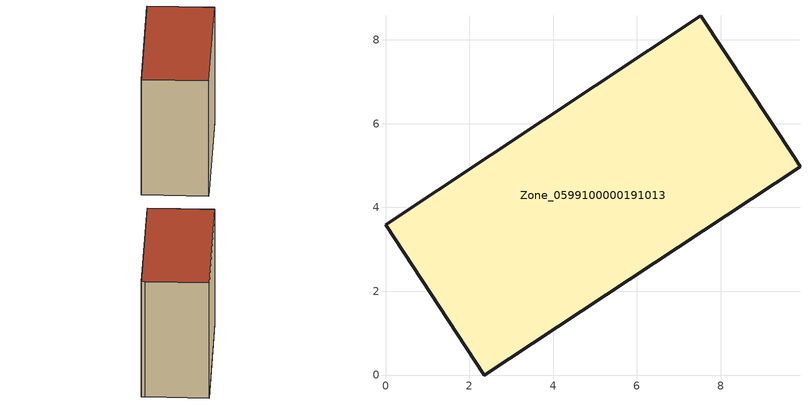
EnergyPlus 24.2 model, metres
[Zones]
Zone_0599100000191013
 floor ground (C_G): 9.76,5.19 9.89,4.98 2.36,0 0,3.59 7.53,8.57 z0.52
 wall outside (C_F): 0,3.59 2.36,0 9.89,4.98 9.76,5.19 7.53,8.57 0,3.59 z0.52:9.06
 roof outside (C_R): 9.89,4.98 9.76,5.19 7.53,8.57 0,3.59 2.36,0 z9.06
[BUILDING]
Pand.0599100000191013: North Axis=0; Terrain=City; Loads Convergence Tolerance Value=0.04; Temperature Convergence Tolerance Value=0.4; Solar Distribution=FullExterior; Maximum Number of Warmup Days=25; Minimum Number of Warmup Days=1
[Site:Location]
Rotterdam.The.Hague.AP_ZH_NLD Design_Conditions: Latitude=51.96; Longitude=4.45; Time Zone=1; Elevation=-4.5
[SITE:GROUNDTEMPERATURE:BUILDINGSURFACE]
18, 18, 18, 18, 18, 18, 18, 18, 18, 18, 18, 18
[MATERIAL] Thermal Absorptance=0.9; Solar Absorptance=0.7; Visible Absorptance=0.7
Name | Roughness | Thickness | Conductivity | Density | Specific Heat
G.TI.1946-1964 | MediumSmooth | 0.15 | 1 | 540 | 1210
F.TI.1946-1964 | Rough | 0.3 | 0.857143 | 1920 | 840
R.TI.1946-1964 | MediumRough | 0.2 | 0.277778 | 1500 | 1000
[CONSTRUCTION]
C_G: G.TI.1946-1964
C_F: F.TI.1946-1964
C_R: R.TI.1946-1964
[ZONE]
Zone_0599100000191013: Type=1; Multiplier=1; Ceiling Height=Autocalculate; Volume=Autocalculate; Floor Area=autocalculate; Part of Total Floor Area=Yes
[ZONEINFILTRATION:DESIGNFLOWRATE]
Infil_Zone_0599100000191013: Zone or ZoneList or Space or SpaceList=Zone_0599100000191013; Schedule=AlwaysOn; Design Flow Rate Calculation Method=Flow/Area; Flow Rate per Floor Area=0.003; Constant Term Coefficient=1; Temperature Term Coefficient=0; Velocity Term Coefficient=0; Velocity Squared Term Coefficient=0
[HVACTEMPLATE:ZONE:IDEALLOADSAIRSYSTEM]
Zone_0599100000191013: Maximum Heating Supply Air Temperature=50; Minimum Cooling Supply Air Temperature=13; Maximum Heating Supply Air Humidity Ratio=0.0156; Minimum Cooling Supply Air Humidity Ratio=0.0077; Heating Limit=NoLimit; Cooling Limit=NoLimit; Dehumidification Control Type=ConstantSensibleHeatRatio; Cooling Sensible Heat Ratio=0.7; Dehumidification Setpoint=60; Humidification Control Type=None; Humidification Setpoint=30; Outdoor Air Method=None; Outdoor Air Flow Rate per Person=0.00944; Outdoor Air Flow Rate per Zone Floor Area=0; Outdoor Air Flow Rate per Zone=0; Demand Controlled Ventilation Type=None; Outdoor Air Economizer Type=NoEconomizer; Heat Recovery Type=None; Sensible Heat Recovery Effectiveness=0.7; Latent Heat Recovery Effectiveness=0.65
[ZONECONTROL:THERMOSTAT]
ThermostatControl_Zone_0599100000191013: Zone or ZoneList=Zone_0599100000191013; Control Type Schedule=DualSetpointControlType; Control 1=Thermostat_Zone_0599100000191013; Temperature Difference Between Cutout And Setpoint=0
[THERMOSTATSETPOINT:DUALSETPOINT]
Thermostat_Zone_0599100000191013: Heating Setpoint Temperature Schedule=HeatingSetpoint_Zone_0599100000191013; Cooling Setpoint Temperature Schedule=CoolingSetpoint_Zone_0599100000191013
[SCHEDULE:COMPACT]
HeatingSetpoint_Zone_0599100000191013: Through: 12/31, For: AllDays, Until: 24:00, 21
CoolingSetpoint_Zone_0599100000191013: Through: 12/31, For: AllDays, Until: 24:00, 24
DualSetpointControlType: Through: 12/31, For: AllDays, Until: 24:00, 4
AlwaysOn: Through: 12/31, For: AllDays, Until: 24:00, 1
